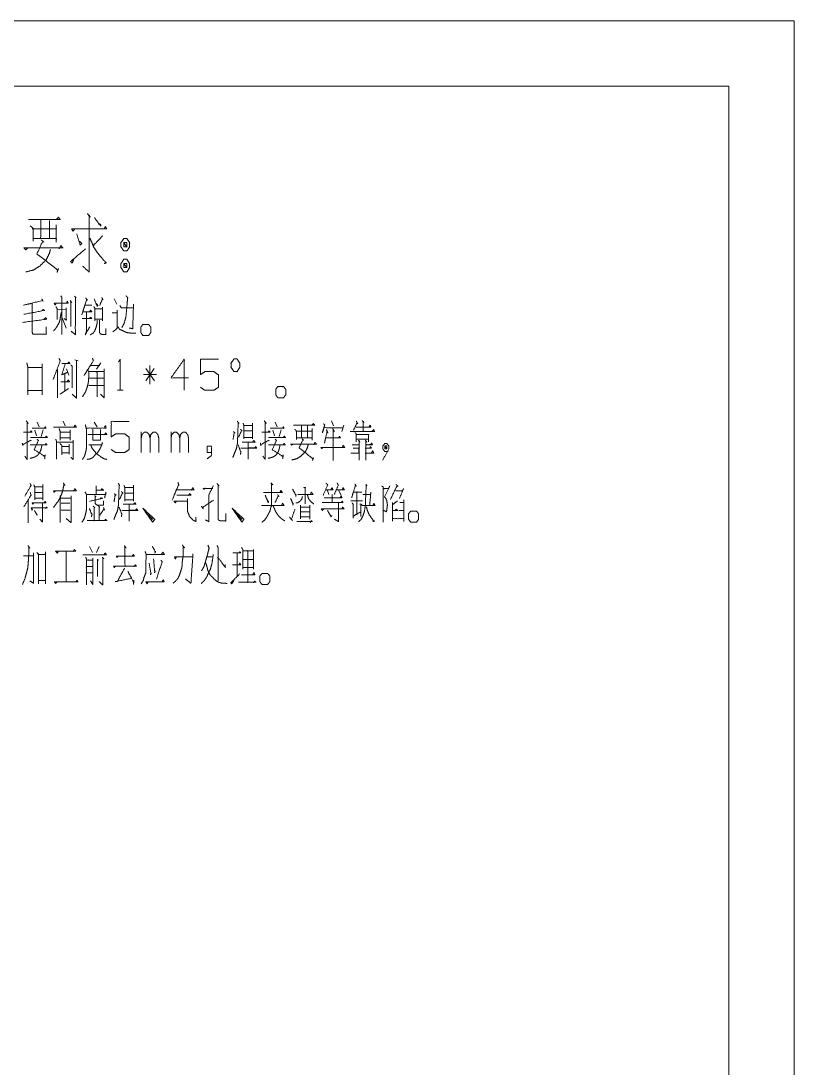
# Model space of a CAD drawing. Header units: millimetres. Extents: x 2210 to 79821, y -19430 to 2344.
# Drawn here: x 10877.9 to 10937.1, y 1709.7 to 1789.8 of the extents above; entities that cross this region are included whole.
import ezdxf

# ---------------------------------------------------------------- set-up
doc = ezdxf.new("R2010")
doc.units = ezdxf.units.MM
doc.layers.add('101', color=7, linetype='Continuous', true_color=0xffffff)

msp = doc.modelspace()

# ---------------------------------------------------------------- linework, layer by layer
at = {"layer": '101', "color": 133, "linetype": 'Continuous', "lineweight": 18}
for p, q in [((10937.074, 1789.822), (10517.074, 1789.822)), ((10937.074, 1492.822), (10937.074, 1789.822)), ((10932.074, 1784.822), (10542.074, 1784.822)), ((10932.074, 1497.822), (10932.074, 1784.822))]:
    msp.add_line(p, q, dxfattribs=at)
at = {"layer": '101', "color": 72, "linetype": 'Continuous', "lineweight": 18}
for p, q in [((10881.689, 1768.426), (10881.831, 1768.276)), ((10881.742, 1768.326), (10881.742, 1766.451)), ((10882.025, 1768.776), (10882.167, 1768.626)), ((10885.058, 1768.551), (10885.27, 1768.151)), ((10880.735, 1767.726), (10881.407, 1767.751)), ((10884.917, 1767.476), (10885.235, 1767.476)), ((10881.088, 1767.101), (10881.407, 1766.326)), ((10882.061, 1763.889), (10882.308, 1763.814)), ((10883.277, 1763.464), (10883.966, 1763.464)), ((10884.054, 1763.664), (10883.718, 1763.189)), ((10887.794, 1762.039), (10887.794, 1763.464)), ((10880.735, 1763.164), (10880.735, 1760.989)), ((10881.301, 1762.789), (10881.301, 1761.514)), ((10881.424, 1763.214), (10881.601, 1762.714)), ((10888.307, 1762.764), (10887.299, 1762.764)), ((10887.476, 1763.239), (10888.148, 1762.289)), ((10888.13, 1763.239), (10887.476, 1762.289)), ((10883.135, 1761.939), (10884.249, 1761.939)), ((10883.171, 1762.489), (10884.266, 1762.489)), ((10880.929, 1761.264), (10881.583, 1761.689)), ((10885.323, 1761.564), (10885.747, 1761.564)), ((10879.165, 1759.126), (10879.325, 1758.776)), ((10881.177, 1759.201), (10881.318, 1758.851)), ((10883.542, 1759.126), (10883.771, 1758.776)), ((10897.377, 1759.126), (10897.536, 1758.776)), ((10901.683, 1759.226), (10901.842, 1758.851)), ((10902.637, 1758.901), (10902.478, 1758.401)), ((10878.989, 1758.501), (10879.13, 1758.076)), ((10879.625, 1758.526), (10879.484, 1758.026)), ((10880.929, 1757.926), (10881.725, 1757.926)), ((10880.982, 1758.351), (10881.689, 1758.351)), ((10881.689, 1758.526), (10881.689, 1757.751)), ((10887.14, 1756.801), (10887.14, 1758.376)), ((10889.417, 1756.801), (10889.417, 1758.376)), ((10897.201, 1758.501), (10897.342, 1758.076)), ((10897.837, 1758.526), (10897.695, 1758.026)), ((10880.682, 1757.601), (10881.919, 1757.601)), ((10881.053, 1757.251), (10881.601, 1757.251)), ((10881.636, 1757.451), (10881.636, 1756.676)), ((10883.117, 1757.376), (10884.125, 1757.376)), ((10881.053, 1756.776), (10881.601, 1756.776)), ((10879.024, 1754.164), (10879.607, 1754.164)), ((10879.607, 1754.364), (10879.607, 1753.164)), ((10901.382, 1753.889), (10901.488, 1753.589)), ((10902.248, 1753.889), (10902.407, 1753.564)), ((10878.494, 1753.164), (10878.494, 1751.414)), ((10879.024, 1753.739), (10879.607, 1753.739)), ((10879.024, 1753.314), (10879.607, 1753.314)), ((10901.753, 1753.589), (10901.753, 1752.964)), ((10879.572, 1752.964), (10879.572, 1751.514)), ((10881, 1752.914), (10881.672, 1752.914)), ((10881.018, 1752.389), (10881.689, 1752.389)), ((10906.872, 1752.364), (10907.208, 1752.364)), ((10879.572, 1751.464), (10879.378, 1751.689)), ((10881.389, 1749.251), (10881.389, 1746.901)), ((10881.389, 1749.226), (10881.389, 1746.901)), ((10883.171, 1749.601), (10883.418, 1749.151)), ((10883.931, 1749.601), (10883.718, 1749.151)), ((10894.465, 1749.101), (10894.465, 1747.276)), ((10892.188, 1748.826), (10892.612, 1748.826)), ((10894.906, 1748.626), (10895.684, 1748.626)), ((10883.259, 1746.976), (10883.436, 1746.701))]:
    msp.add_line(p, q, dxfattribs=at)
for points, knots in [([(10878.52, 1774.626), (10880.933, 1774.626), (10880.8, 1774.814), (10880.641, 1774.626)], [0, 0, 0.835357, 0.914861, 1, 1]), ([(10883.022, 1775.076), (10883.234, 1774.814), (10883.155, 1774.964), (10883.155, 1770.614), (10882.651, 1771.064)], [0, 0, 0.060999, 0.091687, 0.877915, 1, 1]), ([(10883.552, 1774.776), (10884.03, 1774.139), (10884.056, 1774.251), (10883.844, 1774.289)], [0, 0, 0.706427, 0.808946, 1, 1]), ([(10878.653, 1774.139), (10878.865, 1773.951), (10878.865, 1772.976), (10878.865, 1773.164), (10880.641, 1773.164), (10880.641, 1772.901), (10880.641, 1774.214), (10880.641, 1773.914), (10878.785, 1773.914), (10879.448, 1773.914), (10879.448, 1774.589), (10879.448, 1773.164), (10880.111, 1773.164), (10880.111, 1774.551)], [0, 0, 0.024059, 0.106925, 0.122859, 0.273833, 0.296143, 0.407693, 0.43319, 0.590924, 0.647258, 0.704627, 0.82574, 0.882074, 1, 1]), ([(10882.041, 1773.876), (10881.909, 1773.726), (10881.829, 1773.914), (10884.48, 1773.914), (10884.401, 1774.101), (10884.295, 1773.914)], [0, 0, 0.057624, 0.116249, 0.879372, 0.937997, 1, 1]), ([(10879.501, 1773.051), (10879.687, 1772.901), (10879.607, 1772.976), (10879.157, 1772.001), (10880.747, 1770.764), (10880.8, 1770.876), (10880.694, 1770.576)], [0, 0, 0.061499, 0.089677, 0.366511, 0.885932, 0.917989, 1, 1]), ([(10882.2, 1773.539), (10882.465, 1772.676), (10882.598, 1772.789), (10882.412, 1772.976)], [0, 0, 0.673381, 0.803124, 1, 1]), ([(10884.189, 1773.389), (10883.473, 1772.639), (10883.208, 1773.201), (10883.473, 1772.564), (10883.711, 1772.189), (10883.977, 1771.851), (10884.427, 1771.326), (10884.48, 1771.326), (10884.295, 1771.251)], [0, 0, 0.24876, 0.397962, 0.563619, 0.670265, 0.773241, 0.939259, 0.951975, 1, 1]), ([(10886.039, 1773.164), (10885.8, 1773.164), (10885.588, 1772.864), (10885.588, 1772.526), (10885.8, 1772.226), (10886.039, 1772.226), (10886.251, 1772.526), (10886.251, 1772.864), (10886.039, 1773.164)], [0, 0, 0.091014, 0.231141, 0.359873, 0.5, 0.591014, 0.731141, 0.859873, 1, 1]), ([(10878.441, 1772.451), (10878.308, 1772.301), (10878.176, 1772.451), (10881.145, 1772.451), (10880.986, 1772.639), (10880.853, 1772.376)], [0, 0, 0.051198, 0.102403, 0.861891, 0.924784, 1, 1]), ([(10880.191, 1772.339), (10880.111, 1772.039), (10879.872, 1771.551), (10879.369, 1771.064), (10878.892, 1770.764), (10878.308, 1770.614)], [0, 0, 0.114106, 0.313646, 0.571362, 0.778602, 1, 1]), ([(10881.988, 1771.626), (10881.856, 1771.289), (10881.723, 1771.401), (10882.863, 1772.376)], [0, 0, 0.178037, 0.263413, 1, 1]), ([(10885.8, 1772.526), (10886.039, 1772.526), (10885.8, 1772.864), (10885.8, 1772.526)], [0, 0, 0.24116, 0.6589, 1, 1]), ([(10886.039, 1772.526), (10886.039, 1772.864), (10885.8, 1772.864)], [0, 0, 0.585821, 1, 1]), ([(10886.251, 1771.251), (10886.039, 1771.589), (10885.8, 1771.589), (10885.588, 1771.251), (10885.588, 1770.951), (10885.8, 1770.614), (10886.039, 1770.614), (10886.251, 1770.951), (10886.251, 1771.251)], [0, 0, 0.149194, 0.238511, 0.387705, 0.5, 0.649194, 0.738511, 0.887705, 1, 1]), ([(10885.8, 1771.251), (10885.8, 1770.951), (10886.039, 1770.951)], [0, 0, 0.556988, 1, 1]), ([(10886.039, 1771.251), (10885.8, 1771.251), (10886.039, 1770.951), (10886.039, 1771.251)], [0, 0, 0.258816, 0.674596, 1, 1]), ([(10879.537, 1768.551), (10879.625, 1768.376), (10879.572, 1768.426), (10878.14, 1768.076), (10878.794, 1768.226), (10878.794, 1766.026), (10878.83, 1765.876), (10878.918, 1765.851), (10879.872, 1765.851), (10879.872, 1766.426)], [0, 0, 0.030682, 0.042087, 0.272768, 0.377784, 0.72212, 0.746241, 0.760617, 0.910004, 1, 1]), ([(10880.611, 1768.201), (10880.558, 1768.076), (10880.47, 1768.226), (10881.548, 1768.226), (10881.477, 1768.376), (10881.424, 1768.226)], [0, 0, 0.079258, 0.18089, 0.810308, 0.907116, 1, 1]), ([(10880.982, 1768.801), (10881.053, 1768.676), (10881.053, 1765.826)], [0, 0, 0.047975, 1, 1]), ([(10882.096, 1768.676), (10882.096, 1765.826), (10881.778, 1766.076)], [0, 0, 0.875673, 1, 1]), ([(10882.888, 1768.626), (10883.029, 1768.451), (10882.958, 1768.526), (10882.587, 1767.326), (10882.835, 1768.076), (10883.365, 1768.076)], [0, 0, 0.077466, 0.112958, 0.545468, 0.817408, 1, 1]), ([(10883.542, 1768.551), (10883.771, 1767.976), (10883.824, 1768.051), (10883.683, 1768.226)], [0, 0, 0.6615, 0.759629, 1, 1]), ([(10884.125, 1768.651), (10884.213, 1768.501), (10884.178, 1768.576), (10883.966, 1768.051)], [0, 0, 0.211483, 0.312228, 1, 1]), ([(10885.96, 1768.801), (10886.101, 1768.651), (10886.066, 1768.301), (10886.03, 1767.826), (10885.96, 1767.151), (10885.818, 1766.651), (10885.659, 1766.376)], [0, 0, 0.08083, 0.218769, 0.405546, 0.671674, 0.875423, 1, 1]), ([(10878.158, 1767.376), (10879.731, 1767.676), (10879.625, 1767.751), (10879.501, 1767.626)], [0, 0, 0.839676, 0.907798, 1, 1]), ([(10881.018, 1767.501), (10880.947, 1767.126), (10880.912, 1766.901), (10880.841, 1766.701), (10880.664, 1766.401), (10880.576, 1766.276), (10880.434, 1766.101)], [0, 0, 0.246544, 0.393711, 0.530766, 0.755724, 0.854644, 1, 1]), ([(10880.611, 1767.951), (10880.717, 1767.801), (10880.717, 1766.976)], [0, 0, 0.182122, 1, 1]), ([(10881.407, 1767.876), (10881.407, 1766.901), (10881.248, 1767.051)], [0, 0, 0.816823, 1, 1]), ([(10882.711, 1767.576), (10883.347, 1767.576), (10883.259, 1767.701), (10883.188, 1767.576)], [0, 0, 0.681995, 0.846082, 1, 1]), ([(10882.941, 1767.551), (10882.941, 1766.026), (10882.852, 1765.801), (10883.206, 1766.426)], [0, 0, 0.613735, 0.711022, 1, 1]), ([(10883.506, 1767.976), (10883.595, 1767.826), (10883.595, 1766.876), (10883.595, 1767.001), (10884.178, 1767.001), (10884.178, 1766.876), (10884.178, 1767.926), (10884.178, 1767.801), (10883.577, 1767.801)], [0, 0, 0.046637, 0.301105, 0.334587, 0.490815, 0.524296, 0.805551, 0.839033, 1, 1]), ([(10885.306, 1767.701), (10885.306, 1766.451), (10885.288, 1766.301), (10885.147, 1766.176), (10884.952, 1766.026)], [0, 0, 0.681085, 0.763373, 0.866206, 1, 1]), ([(10885.5, 1768.051), (10885.606, 1767.876), (10886.525, 1767.876)], [0, 0, 0.182091, 1, 1]), ([(10886.543, 1768.151), (10886.49, 1766.276), (10886.225, 1766.326)], [0, 0, 0.874254, 1, 1]), ([(10878.052, 1766.751), (10879.89, 1767.001), (10879.819, 1767.126), (10879.713, 1767.001)], [0, 0, 0.857791, 0.924199, 1, 1]), ([(10882.623, 1767.051), (10883.365, 1767.051), (10883.259, 1767.151), (10883.171, 1767.026)], [0, 0, 0.712977, 0.852994, 1, 1]), ([(10883.754, 1766.926), (10883.754, 1766.651), (10883.683, 1766.376), (10883.577, 1766.101), (10883.453, 1765.926), (10883.224, 1765.801)], [0, 0, 0.206832, 0.420397, 0.642073, 0.803268, 1, 1]), ([(10883.948, 1766.926), (10883.948, 1765.976), (10884.019, 1765.876), (10884.16, 1765.826), (10884.425, 1765.826), (10884.425, 1766.301)], [0, 0, 0.484054, 0.546467, 0.622881, 0.757968, 1, 1]), ([(10885.359, 1766.426), (10885.482, 1766.226), (10885.659, 1766.151), (10885.854, 1766.051), (10886.03, 1765.976), (10886.225, 1765.951), (10886.472, 1765.926), (10886.72, 1765.926)], [0, 0, 0.153704, 0.27921, 0.422111, 0.547592, 0.675716, 0.838283, 1, 1]), ([(10887.105, 1765.976), (10887.105, 1766.401), (10887.264, 1766.601), (10887.706, 1766.601), (10887.865, 1766.401), (10887.865, 1765.976), (10887.706, 1765.751), (10887.264, 1765.751), (10887.105, 1765.976)], [0, 0, 0.15201, 0.243408, 0.401443, 0.492842, 0.644852, 0.743408, 0.901443, 1, 1]), ([(10878.388, 1763.664), (10878.458, 1763.339), (10878.458, 1761.214), (10878.458, 1761.539), (10879.554, 1761.539), (10879.554, 1761.214), (10879.554, 1763.564), (10879.554, 1763.314), (10878.476, 1763.314)], [0, 0, 0.042201, 0.311816, 0.353051, 0.492088, 0.533323, 0.831485, 0.863203, 1, 1]), ([(10880.399, 1762.389), (10880.947, 1763.814), (10880.859, 1763.964), (10880.841, 1763.989)], [0, 0, 0.881759, 0.982305, 1, 1]), ([(10881.318, 1763.564), (10881.053, 1762.739), (10881.513, 1762.939)], [0, 0, 0.633567, 1, 1]), ([(10881.071, 1763.614), (10881.672, 1763.614), (10881.601, 1763.739), (10881.513, 1763.614)], [0, 0, 0.669472, 0.829452, 1, 1]), ([(10881.742, 1763.514), (10881.848, 1763.414), (10881.848, 1761.739)], [0, 0, 0.080053, 1, 1]), ([(10882.184, 1763.814), (10882.184, 1760.964), (10881.848, 1761.264)], [0, 0, 0.863548, 1, 1]), ([(10883.418, 1764.014), (10883.471, 1763.814), (10882.764, 1762.689)], [0, 0, 0.134734, 1, 1]), ([(10885.394, 1763.739), (10885.535, 1763.939), (10885.535, 1761.564)], [0, 0, 0.093489, 1, 1]), ([(10890.76, 1762.514), (10889.417, 1762.514), (10890.424, 1763.939), (10890.424, 1761.564)], [0, 0, 0.245869, 0.565293, 1, 1]), ([(10891.675, 1761.789), (10892.011, 1761.564), (10892.701, 1761.564), (10893.036, 1761.789), (10893.036, 1762.739), (10892.701, 1762.989), (10892.011, 1762.989), (10891.675, 1762.764), (10891.675, 1763.939), (10893.036, 1763.939)], [0, 0, 0.062227, 0.168343, 0.23057, 0.376816, 0.441266, 0.547382, 0.609609, 0.790491, 1, 1]), ([(10894.235, 1762.989), (10894.465, 1762.989), (10894.677, 1763.314), (10894.677, 1763.639), (10894.465, 1763.964), (10894.235, 1763.964), (10894.005, 1763.639), (10894.005, 1763.314), (10894.235, 1762.989)], [0, 0, 0.085682, 0.230394, 0.351579, 0.496291, 0.581973, 0.730394, 0.851579, 1, 1]), ([(10882.994, 1763.164), (10883.117, 1762.989), (10883.117, 1762.489), (10883.1, 1762.264), (10883.082, 1762.114), (10883.029, 1761.889), (10882.958, 1761.664), (10882.87, 1761.439), (10882.782, 1761.289), (10882.64, 1761.064)], [0, 0, 0.095694, 0.318943, 0.419713, 0.487155, 0.59037, 0.695673, 0.803601, 0.881341, 1, 1]), ([(10883.135, 1762.989), (10884.302, 1762.989), (10884.302, 1763.189), (10884.302, 1760.989), (10884.019, 1761.264)], [0, 0, 0.294506, 0.344996, 0.900417, 1, 1]), ([(10883.665, 1762.964), (10883.754, 1762.989), (10883.754, 1761.064)], [0, 0, 0.045545, 1, 1]), ([(10880.982, 1762.214), (10881.654, 1762.214), (10881.548, 1762.364), (10881.477, 1762.214)], [0, 0, 0.657711, 0.837607, 1, 1]), ([(10897.427, 1761.214), (10897.427, 1761.639), (10897.586, 1761.839), (10898.028, 1761.839), (10898.187, 1761.639), (10898.187, 1761.214), (10898.028, 1760.989), (10897.586, 1760.989), (10897.427, 1761.214)], [0, 0, 0.15201, 0.243408, 0.401443, 0.492842, 0.644852, 0.743408, 0.901443, 1, 1]), ([(10878.335, 1759.226), (10878.494, 1759.026), (10878.405, 1759.101), (10878.405, 1756.276), (10878.229, 1756.526)], [0, 0, 0.072962, 0.106056, 0.912593, 1, 1]), ([(10878.794, 1758.651), (10879.855, 1758.651), (10879.802, 1758.776), (10879.731, 1758.651)], [0, 0, 0.791471, 0.892813, 1, 1]), ([(10880.434, 1758.751), (10882.167, 1758.751), (10882.078, 1758.901), (10882.008, 1758.751)], [0, 0, 0.835944, 0.91997, 1, 1]), ([(10880.859, 1758.626), (10880.929, 1758.426), (10880.929, 1757.751)], [0, 0, 0.239124, 1, 1]), ([(10882.941, 1758.676), (10882.941, 1757.126), (10882.923, 1757.001), (10882.835, 1756.626), (10882.764, 1756.451), (10882.64, 1756.276)], [0, 0, 0.628911, 0.680133, 0.83646, 0.913039, 1, 1]), ([(10882.852, 1758.926), (10882.923, 1758.676), (10884.443, 1758.676), (10884.408, 1758.876), (10884.337, 1758.751)], [0, 0, 0.122165, 0.836964, 0.932463, 1, 1]), ([(10884.846, 1757.026), (10885.182, 1756.801), (10885.871, 1756.801), (10886.207, 1757.026), (10886.207, 1757.976), (10885.871, 1758.226), (10885.182, 1758.226), (10884.846, 1758.001), (10884.846, 1759.176), (10886.207, 1759.176)], [0, 0, 0.062226, 0.168341, 0.230572, 0.376815, 0.441269, 0.547383, 0.609609, 0.790489, 1, 1]), ([(10894.482, 1759.201), (10894.606, 1759.026), (10894.553, 1759.101), (10894.5, 1757.526), (10894.429, 1757.126), (10894.27, 1756.751), (10894.146, 1756.426)], [0, 0, 0.070416, 0.10059, 0.618408, 0.751879, 0.88573, 1, 1]), ([(10894.924, 1759.051), (10894.977, 1758.901), (10894.977, 1757.851), (10894.977, 1757.951), (10895.649, 1757.951), (10895.649, 1757.851), (10895.649, 1759.051), (10895.649, 1758.876), (10894.995, 1758.876), (10894.995, 1758.451), (10895.631, 1758.451)], [0, 0, 0.030769, 0.233823, 0.253162, 0.383044, 0.402383, 0.634446, 0.668291, 0.79476, 0.876945, 1, 1]), ([(10896.547, 1759.226), (10896.706, 1759.026), (10896.617, 1759.101), (10896.617, 1756.276), (10896.44, 1756.526)], [0, 0, 0.072962, 0.106055, 0.912587, 1, 1]), ([(10897.006, 1758.651), (10898.067, 1758.651), (10898.014, 1758.776), (10897.943, 1758.651)], [0, 0, 0.791462, 0.892814, 1, 1]), ([(10898.788, 1758.901), (10900.396, 1758.901), (10900.308, 1759.026), (10900.202, 1758.901)], [0, 0, 0.835358, 0.914854, 1, 1]), ([(10898.876, 1758.576), (10899.017, 1758.451), (10899.017, 1757.801), (10899.017, 1757.926), (10900.202, 1757.926), (10900.202, 1757.751), (10900.202, 1758.626), (10900.202, 1758.426), (10898.964, 1758.426), (10899.406, 1758.426), (10899.406, 1758.876), (10899.406, 1757.926), (10899.848, 1757.926), (10899.848, 1758.851)], [0, 0, 0.024059, 0.106927, 0.122862, 0.273834, 0.296144, 0.407697, 0.433195, 0.590924, 0.647255, 0.704624, 0.825737, 0.882073, 1, 1]), ([(10901.082, 1759.001), (10901.17, 1758.901), (10900.993, 1758.301), (10901.135, 1758.701), (10902.549, 1758.701)], [0, 0, 0.051388, 0.292222, 0.455571, 1, 1]), ([(10901.789, 1758.626), (10901.913, 1758.401), (10901.824, 1758.501), (10901.824, 1756.201)], [0, 0, 0.095447, 0.145058, 1, 1]), ([(10903.588, 1759.201), (10903.694, 1759.001), (10903.659, 1759.101), (10903.376, 1758.501)], [0, 0, 0.227337, 0.333842, 1, 1]), ([(10903.57, 1758.751), (10904.702, 1758.751), (10904.649, 1758.901), (10904.578, 1758.776)], [0, 0, 0.788895, 0.899855, 1, 1]), ([(10904.03, 1759.251), (10904.171, 1759.101), (10904.101, 1759.201), (10904.101, 1758.451)], [0, 0, 0.191137, 0.304678, 1, 1]), ([(10878.14, 1758.351), (10878.794, 1758.351), (10878.706, 1758.451), (10878.635, 1758.351)], [0, 0, 0.718726, 0.865406, 1, 1]), ([(10878.671, 1757.951), (10879.961, 1757.951), (10879.872, 1758.051), (10879.784, 1757.951)], [0, 0, 0.828585, 0.914293, 1, 1]), ([(10879.165, 1757.826), (10879.272, 1757.726), (10878.953, 1757.026), (10879.749, 1756.501), (10879.784, 1756.626), (10879.749, 1756.326)], [0, 0, 0.063383, 0.397743, 0.812159, 0.868645, 1, 1]), ([(10880.594, 1757.826), (10880.647, 1757.676), (10880.647, 1756.301)], [0, 0, 0.103713, 1, 1]), ([(10883.047, 1758.176), (10884.514, 1758.176), (10884.425, 1758.301), (10884.337, 1758.176)], [0, 0, 0.827332, 0.913666, 1, 1]), ([(10883.436, 1758.576), (10883.436, 1757.751), (10884.019, 1757.751), (10884.019, 1758.551)], [0, 0, 0.373592, 0.637724, 1, 1]), ([(10887.14, 1757.901), (10887.193, 1758.176), (10887.37, 1758.351), (10887.564, 1758.351), (10887.741, 1758.176), (10887.812, 1757.901), (10887.812, 1756.801)], [0, 0, 0.118881, 0.224452, 0.306981, 0.412552, 0.533082, 1, 1]), ([(10887.812, 1757.901), (10887.865, 1758.176), (10888.042, 1758.351), (10888.254, 1758.351), (10888.413, 1758.176), (10888.483, 1757.901), (10888.483, 1756.801)], [0, 0, 0.118603, 0.223944, 0.313758, 0.413912, 0.534159, 1, 1]), ([(10889.417, 1757.901), (10889.47, 1758.176), (10889.646, 1758.351), (10889.841, 1758.351), (10890.018, 1758.176), (10890.088, 1757.901), (10890.088, 1756.801)], [0, 0, 0.118877, 0.224461, 0.306989, 0.41256, 0.533084, 1, 1]), ([(10890.088, 1757.901), (10890.141, 1758.176), (10890.318, 1758.351), (10890.53, 1758.351), (10890.689, 1758.176), (10890.76, 1757.901), (10890.76, 1756.801)], [0, 0, 0.118606, 0.223933, 0.313763, 0.413917, 0.534162, 1, 1]), ([(10894.182, 1758.401), (10894.323, 1758.301), (10894.252, 1758.351), (10894.164, 1757.801)], [0, 0, 0.212047, 0.31805, 1, 1]), ([(10894.73, 1758.576), (10894.853, 1758.451), (10894.818, 1758.501), (10894.588, 1757.976)], [0, 0, 0.217081, 0.292659, 1, 1]), ([(10896.352, 1758.351), (10897.006, 1758.351), (10896.918, 1758.451), (10896.847, 1758.351)], [0, 0, 0.718726, 0.865406, 1, 1]), ([(10896.882, 1757.951), (10898.173, 1757.951), (10898.084, 1758.051), (10897.996, 1757.951)], [0, 0, 0.828595, 0.914289, 1, 1]), ([(10897.377, 1757.826), (10897.483, 1757.726), (10897.165, 1757.026), (10897.961, 1756.501), (10897.996, 1756.626), (10897.961, 1756.326)], [0, 0, 0.063383, 0.397743, 0.812159, 0.868645, 1, 1]), ([(10899.442, 1757.851), (10899.565, 1757.751), (10899.512, 1757.801), (10899.212, 1757.151), (10900.272, 1756.326), (10900.308, 1756.401), (10900.237, 1756.201)], [0, 0, 0.061503, 0.089683, 0.366514, 0.885937, 0.917987, 1, 1]), ([(10901.312, 1758.551), (10901.418, 1758.276), (10901.347, 1758.401), (10901.153, 1757.526), (10901.241, 1757.926), (10902.372, 1757.926), (10902.301, 1758.051), (10902.248, 1757.926)], [0, 0, 0.093424, 0.138946, 0.423049, 0.552889, 0.911436, 0.956957, 1, 1]), ([(10903.129, 1758.401), (10904.984, 1758.401), (10904.914, 1758.551), (10904.79, 1758.426)], [0, 0, 0.844506, 0.919974, 1, 1]), ([(10903.5, 1758.326), (10903.588, 1758.226), (10903.588, 1757.626), (10903.588, 1757.826), (10904.525, 1757.826), (10904.525, 1757.626), (10904.525, 1758.176), (10903.57, 1758.176)], [0, 0, 0.037336, 0.20518, 0.26113, 0.523187, 0.579137, 0.732994, 1, 1]), ([(10878.034, 1757.526), (10878.087, 1757.326), (10878.07, 1757.401), (10878.724, 1757.751)], [0, 0, 0.201712, 0.276826, 1, 1]), ([(10879.537, 1757.351), (10879.501, 1757.151), (10879.448, 1756.976), (10879.378, 1756.801), (10879.201, 1756.576), (10878.989, 1756.451), (10878.83, 1756.401), (10878.635, 1756.351)], [0, 0, 0.137745, 0.261757, 0.389756, 0.583809, 0.750761, 0.863851, 1, 1]), ([(10878.653, 1757.376), (10879.943, 1757.376), (10879.855, 1757.501), (10879.802, 1757.401)], [0, 0, 0.828925, 0.927287, 1, 1]), ([(10880.912, 1757.501), (10881.053, 1757.351), (10881.053, 1756.626)], [0, 0, 0.221381, 1, 1]), ([(10881.919, 1757.751), (10881.919, 1756.276), (10881.76, 1756.426)], [0, 0, 0.870921, 1, 1]), ([(10884.178, 1757.576), (10884.09, 1757.326), (10884.019, 1757.151), (10883.913, 1756.976), (10883.789, 1756.776), (10883.63, 1756.651), (10883.471, 1756.451), (10883.33, 1756.351), (10883.171, 1756.301), (10882.994, 1756.276)], [0, 0, 0.141785, 0.242723, 0.352155, 0.477902, 0.586096, 0.722748, 0.815357, 0.904529, 1, 1]), ([(10883.294, 1757.326), (10883.365, 1757.151), (10883.718, 1756.701), (10883.948, 1756.551), (10884.107, 1756.426), (10884.284, 1756.326), (10884.496, 1756.276)], [0, 0, 0.113807, 0.458789, 0.624216, 0.746195, 0.868635, 1, 1]), ([(10892.524, 1756.801), (10892.188, 1756.801), (10892.188, 1757.276), (10892.524, 1757.276), (10892.524, 1756.576), (10892.188, 1756.326)], [0, 0, 0.148254, 0.357933, 0.506187, 0.815185, 1, 1]), ([(10894.553, 1757.376), (10894.765, 1756.801), (10894.765, 1756.901), (10894.73, 1756.651)], [0, 0, 0.63485, 0.738443, 1, 1]), ([(10894.765, 1757.126), (10895.985, 1757.126), (10895.896, 1757.251), (10895.808, 1757.151), (10895.313, 1757.151), (10895.313, 1757.626), (10895.313, 1756.301)], [0, 0, 0.320853, 0.361123, 0.396236, 0.526437, 0.651407, 1, 1]), ([(10894.853, 1757.601), (10895.843, 1757.601), (10895.755, 1757.726), (10895.666, 1757.626)], [0, 0, 0.775505, 0.89545, 1, 1]), ([(10896.246, 1757.526), (10896.299, 1757.326), (10896.281, 1757.401), (10896.935, 1757.751)], [0, 0, 0.201721, 0.276834, 1, 1]), ([(10897.748, 1757.351), (10897.713, 1757.151), (10897.66, 1756.976), (10897.589, 1756.801), (10897.413, 1756.576), (10897.201, 1756.451), (10897.041, 1756.401), (10896.847, 1756.351)], [0, 0, 0.137746, 0.261751, 0.389751, 0.583806, 0.750759, 0.86385, 1, 1]), ([(10896.865, 1757.376), (10898.155, 1757.376), (10898.067, 1757.501), (10898.014, 1757.401)], [0, 0, 0.828919, 0.927278, 1, 1]), ([(10898.735, 1757.451), (10898.646, 1757.351), (10898.558, 1757.451), (10900.538, 1757.451), (10900.431, 1757.576), (10900.343, 1757.401)], [0, 0, 0.051205, 0.102409, 0.861895, 0.924791, 1, 1]), ([(10899.901, 1757.376), (10899.848, 1757.176), (10899.689, 1756.851), (10899.353, 1756.526), (10899.035, 1756.326), (10898.646, 1756.226)], [0, 0, 0.114092, 0.313637, 0.571368, 0.778584, 1, 1]), ([(10901.011, 1757.176), (10900.958, 1757.101), (10900.887, 1757.176), (10902.708, 1757.176), (10902.584, 1757.351), (10902.514, 1757.176)], [0, 0, 0.03797, 0.080595, 0.833345, 0.921962, 1, 1]), ([(10903.27, 1757.401), (10903.836, 1757.401), (10903.783, 1757.401), (10903.818, 1757.401), (10903.818, 1757.126), (10903.358, 1757.126), (10903.783, 1757.126), (10903.783, 1756.751), (10903.182, 1756.751)], [0, 0, 0.202829, 0.221848, 0.234523, 0.333136, 0.497925, 0.650039, 0.784511, 1, 1]), ([(10903.747, 1757.751), (10903.853, 1757.601), (10903.818, 1757.676), (10903.818, 1756.226)], [0, 0, 0.107006, 0.155302, 1, 1]), ([(10904.277, 1757.751), (10904.401, 1757.601), (10904.313, 1757.676), (10904.313, 1756.226), (10904.313, 1757.401), (10904.825, 1757.401), (10904.755, 1757.526), (10904.666, 1757.401)], [0, 0, 0.051924, 0.082879, 0.4701, 0.783883, 0.920769, 0.959118, 1, 1]), ([(10904.277, 1757.126), (10904.755, 1757.126), (10904.666, 1757.251), (10904.649, 1757.126)], [0, 0, 0.630796, 0.833141, 1, 1]), ([(10905.918, 1756.876), (10905.776, 1756.876), (10905.617, 1757.076), (10905.617, 1757.301), (10905.776, 1757.501), (10905.918, 1757.501), (10906.077, 1757.301), (10906.077, 1757.076), (10905.617, 1756.226)], [0, 0, 0.057341, 0.16098, 0.252232, 0.355877, 0.413219, 0.516864, 0.608116, 1, 1]), ([(10905.776, 1757.076), (10905.918, 1757.076), (10905.776, 1757.301), (10905.776, 1757.076)], [0, 0, 0.223671, 0.644056, 1, 1]), ([(10905.918, 1757.076), (10905.918, 1757.301), (10905.776, 1757.301)], [0, 0, 0.614104, 1, 1]), ([(10904.277, 1756.751), (10904.931, 1756.751), (10904.843, 1756.926), (10904.755, 1756.776)], [0, 0, 0.638587, 0.830025, 1, 1]), ([(10878.635, 1754.439), (10878.706, 1754.289), (10878.229, 1753.464)], [0, 0, 0.148193, 1, 1]), ([(10878.918, 1754.339), (10878.989, 1754.164), (10878.989, 1753.189)], [0, 0, 0.162183, 1, 1]), ([(10880.576, 1753.864), (10880.47, 1753.739), (10880.434, 1753.864), (10882.184, 1753.864), (10882.061, 1754.039), (10881.972, 1753.889)], [0, 0, 0.067397, 0.120806, 0.840289, 0.928411, 1, 1]), ([(10881.177, 1754.464), (10881.301, 1754.289), (10881.23, 1754.364), (10881.106, 1753.789), (10880.929, 1753.339), (10880.77, 1753.064), (10880.417, 1752.589)], [0, 0, 0.093231, 0.138076, 0.393923, 0.604236, 0.742437, 1, 1]), ([(10883.683, 1754.239), (10883.683, 1753.589), (10883.683, 1753.914), (10884.266, 1753.914), (10884.125, 1754.039), (10884.054, 1753.939)], [0, 0, 0.347694, 0.521542, 0.833545, 0.934491, 1, 1]), ([(10885.376, 1754.439), (10885.5, 1754.264), (10885.447, 1754.339), (10885.394, 1752.764), (10885.323, 1752.364), (10885.164, 1751.989), (10885.04, 1751.664)], [0, 0, 0.070423, 0.100605, 0.618414, 0.751883, 0.885732, 1, 1]), ([(10885.624, 1753.814), (10885.747, 1753.689), (10885.712, 1753.739), (10885.482, 1753.214)], [0, 0, 0.217053, 0.292634, 1, 1]), ([(10885.818, 1754.289), (10885.871, 1754.139), (10885.871, 1753.089), (10885.871, 1753.189), (10886.543, 1753.189), (10886.543, 1753.089), (10886.543, 1754.289), (10886.543, 1754.114), (10885.889, 1754.114), (10885.889, 1753.689), (10886.525, 1753.689)], [0, 0, 0.030766, 0.233821, 0.25316, 0.38305, 0.40239, 0.634453, 0.668298, 0.794767, 0.876953, 1, 1]), ([(10889.947, 1754.514), (10890.018, 1754.264), (10890, 1754.339), (10889.505, 1753.164), (10889.823, 1753.939), (10891.184, 1753.939), (10891.078, 1754.114), (10890.99, 1753.914)], [0, 0, 0.061365, 0.079562, 0.380701, 0.578574, 0.900027, 0.948361, 1, 1]), ([(10891.994, 1754.089), (10891.958, 1753.989), (10891.87, 1754.039), (10892.612, 1754.039)], [0, 0, 0.111661, 0.218529, 1, 1]), ([(10892.648, 1754.264), (10892.312, 1753.564), (10892.312, 1751.514), (10892.064, 1751.639)], [0, 0, 0.250154, 0.910682, 1, 1]), ([(10892.93, 1754.439), (10893.107, 1754.239), (10893.019, 1754.289), (10893.019, 1751.764), (10893.036, 1751.639), (10893.196, 1751.564), (10893.602, 1751.564), (10893.602, 1752.139)], [0, 0, 0.063894, 0.088197, 0.692691, 0.722912, 0.765016, 0.862345, 1, 1]), ([(10897.041, 1754.489), (10897.201, 1754.339), (10897.112, 1754.364), (10897.112, 1752.739), (10897.041, 1752.589), (10897.006, 1752.364), (10896.865, 1752.089), (10896.706, 1751.814), (10896.582, 1751.639), (10896.37, 1751.464)], [0, 0, 0.063463, 0.090125, 0.561778, 0.60991, 0.676017, 0.765772, 0.857978, 0.920185, 1, 1]), ([(10896.494, 1753.739), (10897.925, 1753.739), (10897.819, 1753.914), (10897.748, 1753.739)], [0, 0, 0.784461, 0.896577, 1, 1]), ([(10898.717, 1753.989), (10898.964, 1753.539), (10898.982, 1753.589), (10898.964, 1753.439)], [0, 0, 0.715633, 0.789525, 1, 1]), ([(10899.565, 1754.139), (10899.707, 1754.089), (10899.689, 1754.114), (10899.689, 1752.864), (10899.689, 1753.589), (10899.106, 1753.589), (10900.272, 1753.589), (10900.149, 1753.764), (10900.096, 1753.664)], [0, 0, 0.035429, 0.042657, 0.337959, 0.509236, 0.647032, 0.922625, 0.973257, 1, 1]), ([(10901.259, 1754.464), (10901.4, 1754.339), (10901.046, 1753.514)], [0, 0, 0.173743, 1, 1]), ([(10901.259, 1753.939), (10901.806, 1753.939), (10901.736, 1754.114), (10901.63, 1753.939)], [0, 0, 0.582093, 0.78261, 1, 1]), ([(10902.125, 1754.489), (10902.213, 1754.289), (10901.895, 1753.589)], [0, 0, 0.221401, 1, 1]), ([(10902.054, 1753.939), (10902.673, 1753.939), (10902.584, 1754.114), (10902.496, 1753.914)], [0, 0, 0.598685, 0.788416, 1, 1]), ([(10903.482, 1754.389), (10903.588, 1754.214), (10903.517, 1754.264), (10903.235, 1753.339), (10903.358, 1753.764), (10904.012, 1753.764), (10903.623, 1753.764), (10903.623, 1752.114), (10903.623, 1753.114), (10903.164, 1753.114), (10904.065, 1753.114)], [0, 0, 0.030292, 0.043111, 0.186304, 0.251832, 0.348647, 0.406214, 0.650479, 0.798517, 0.866549, 1, 1]), ([(10904.313, 1754.364), (10904.419, 1754.264), (10904.348, 1754.289), (10904.277, 1752.739), (10904.207, 1752.289), (10904.083, 1751.914), (10903.942, 1751.664), (10903.765, 1751.514)], [0, 0, 0.046393, 0.07026, 0.564119, 0.709104, 0.834793, 0.926212, 1, 1]), ([(10905.529, 1754.239), (10905.652, 1754.164), (10905.652, 1751.464), (10905.652, 1754.039), (10906.059, 1754.039), (10906.147, 1754.239), (10905.758, 1753.414), (10905.9, 1753.189), (10905.971, 1752.814), (10905.9, 1752.264), (10905.635, 1752.389)], [0, 0, 0.01712, 0.336573, 0.641237, 0.689334, 0.715206, 0.823117, 0.85456, 0.899711, 0.96532, 1, 1]), ([(10906.607, 1754.364), (10906.784, 1754.214), (10906.713, 1754.264), (10906.2, 1753.214)], [0, 0, 0.155925, 0.214183, 1, 1]), ([(10906.607, 1753.864), (10907.119, 1753.864), (10907.208, 1754.039), (10906.89, 1753.289)], [0, 0, 0.336493, 0.465193, 1, 1]), ([(10878.653, 1753.739), (10878.706, 1753.539), (10878.158, 1752.639)], [0, 0, 0.164139, 1, 1]), ([(10878.9, 1752.939), (10878.865, 1752.839), (10878.794, 1752.939), (10879.855, 1752.939), (10879.784, 1753.064), (10879.713, 1752.964)], [0, 0, 0.068195, 0.146938, 0.82889, 0.921246, 1, 1]), ([(10880.947, 1751.439), (10880.947, 1753.464), (10880.947, 1753.314), (10881.778, 1753.314), (10881.778, 1753.464), (10881.778, 1751.539), (10881.76, 1751.439), (10881.407, 1751.739)], [0, 0, 0.358667, 0.385235, 0.532369, 0.558938, 0.899892, 0.917878, 1, 1]), ([(10882.835, 1753.789), (10882.958, 1753.589), (10882.941, 1752.389), (10882.852, 1751.989), (10882.782, 1751.764), (10882.605, 1751.464)], [0, 0, 0.096824, 0.590908, 0.759555, 0.856649, 1, 1]), ([(10882.958, 1753.589), (10884.425, 1753.589), (10884.443, 1753.764), (10884.337, 1753.339)], [0, 0, 0.704983, 0.789506, 1, 1]), ([(10883.171, 1753.064), (10884.16, 1753.289), (10884.037, 1753.339), (10884.001, 1753.264)], [0, 0, 0.824285, 0.93266, 1, 1]), ([(10883.577, 1753.514), (10883.665, 1753.414), (10883.612, 1753.439), (10883.612, 1752.964), (10883.63, 1752.864), (10883.789, 1752.764), (10884.249, 1752.764), (10884.249, 1753.114)], [0, 0, 0.075571, 0.108771, 0.37772, 0.435224, 0.541619, 0.801826, 1, 1]), ([(10885.076, 1753.639), (10885.217, 1753.539), (10885.147, 1753.589), (10885.058, 1753.039)], [0, 0, 0.212014, 0.318021, 1, 1]), ([(10889.823, 1753.089), (10889.752, 1752.939), (10889.629, 1753.089), (10890.672, 1753.089), (10890.672, 1753.289), (10890.672, 1752.614), (10890.689, 1752.264), (10890.831, 1751.914), (10891.078, 1751.639), (10891.326, 1751.514), (10891.326, 1751.864)], [0, 0, 0.041424, 0.089998, 0.350496, 0.400458, 0.569077, 0.656617, 0.750909, 0.843317, 0.912572, 1, 1]), ([(10889.859, 1753.539), (10890.954, 1753.539), (10890.848, 1753.664), (10890.76, 1753.514)], [0, 0, 0.764268, 0.878602, 1, 1]), ([(10891.746, 1752.689), (10891.888, 1752.489), (10891.817, 1752.589), (10892.683, 1753.164)], [0, 0, 0.174085, 0.261127, 1, 1]), ([(10896.617, 1753.539), (10896.847, 1752.964), (10896.865, 1753.039), (10896.759, 1753.214)], [0, 0, 0.687344, 0.772865, 1, 1]), ([(10897.572, 1753.564), (10897.678, 1753.439), (10897.607, 1753.464), (10897.377, 1752.964)], [0, 0, 0.207721, 0.30274, 1, 1]), ([(10898.558, 1753.289), (10898.77, 1752.839), (10898.77, 1752.914), (10898.735, 1752.764)], [0, 0, 0.684684, 0.787895, 1, 1]), ([(10899.477, 1753.439), (10899.406, 1753.214), (10899.265, 1753.064), (10899.123, 1752.964), (10898.964, 1752.939)], [0, 0, 0.303855, 0.569416, 0.792579, 1, 1]), ([(10899.848, 1753.589), (10899.884, 1753.414), (10899.972, 1753.214), (10900.113, 1753.039), (10900.343, 1752.864)], [0, 0, 0.195971, 0.43598, 0.682961, 1, 1]), ([(10900.976, 1752.964), (10902.584, 1752.964), (10902.514, 1753.089), (10902.425, 1752.964)], [0, 0, 0.844266, 0.919643, 1, 1]), ([(10901.135, 1753.339), (10902.478, 1753.339), (10902.425, 1753.514), (10902.372, 1753.339)], [0, 0, 0.786012, 0.89301, 1, 1]), ([(10904.083, 1753.589), (10904.684, 1753.589), (10904.702, 1753.764), (10904.613, 1752.764)], [0, 0, 0.337467, 0.436241, 1, 1]), ([(10906.731, 1753.089), (10906.359, 1752.814), (10906.359, 1752.964), (10906.359, 1751.539), (10906.359, 1751.739), (10907.226, 1751.739), (10907.226, 1751.514), (10907.226, 1753.164), (10907.226, 1752.964), (10906.925, 1752.964)], [0, 0, 0.084319, 0.1117, 0.371811, 0.408319, 0.566403, 0.607473, 0.90865, 0.945155, 1, 1]), ([(10878.83, 1752.489), (10878.777, 1752.389), (10878.724, 1752.564), (10879.961, 1752.564), (10879.89, 1752.639), (10879.819, 1752.514)], [0, 0, 0.063595, 0.166328, 0.861411, 0.919326, 1, 1]), ([(10878.971, 1752.364), (10879.165, 1752.014), (10879.201, 1752.039)], [0, 0, 0.902428, 1, 1]), ([(10883.471, 1752.689), (10883.595, 1752.564), (10883.542, 1752.614), (10883.542, 1751.589), (10883.011, 1751.589), (10884.514, 1751.589), (10884.408, 1751.689), (10884.302, 1751.589)], [0, 0, 0.048884, 0.06914, 0.354025, 0.501399, 0.918968, 0.95948, 1, 1]), ([(10883.171, 1752.514), (10883.365, 1752.039), (10883.383, 1752.114), (10883.33, 1751.889)], [0, 0, 0.624784, 0.718592, 1, 1]), ([(10883.842, 1752.739), (10883.966, 1752.614), (10883.913, 1752.639), (10883.913, 1751.564)], [0, 0, 0.134319, 0.1791, 1, 1]), ([(10884.249, 1752.589), (10884.337, 1752.389), (10884.284, 1752.464), (10883.966, 1752.014)], [0, 0, 0.25377, 0.36037, 1, 1]), ([(10885.447, 1752.614), (10885.659, 1752.039), (10885.659, 1752.139), (10885.624, 1751.889)], [0, 0, 0.634855, 0.738446, 1, 1]), ([(10885.659, 1752.364), (10886.879, 1752.364), (10886.79, 1752.489), (10886.702, 1752.389), (10886.207, 1752.389), (10886.207, 1752.864), (10886.207, 1751.539)], [0, 0, 0.320853, 0.361129, 0.396235, 0.526437, 0.651406, 1, 1]), ([(10885.747, 1752.839), (10886.737, 1752.839), (10886.649, 1752.964), (10886.56, 1752.864)], [0, 0, 0.775495, 0.895434, 1, 1]), ([(10887.405, 1752.314), (10888.006, 1751.689), (10887.865, 1751.689), (10887.264, 1752.539), (10888.006, 1751.464), (10888.165, 1751.689), (10887.264, 1752.539)], [0, 0, 0.178028, 0.207066, 0.420802, 0.689039, 0.745613, 1, 1]), ([(10894.235, 1752.314), (10894.836, 1751.689), (10894.694, 1751.689), (10894.093, 1752.539), (10894.836, 1751.464), (10894.995, 1751.689), (10894.093, 1752.539)], [0, 0, 0.178024, 0.207055, 0.420793, 0.68903, 0.745609, 1, 1]), ([(10896.334, 1752.739), (10898.067, 1752.739), (10897.961, 1752.914), (10897.855, 1752.739)], [0, 0, 0.808892, 0.904446, 1, 1]), ([(10897.236, 1752.689), (10897.324, 1752.514), (10897.413, 1752.289), (10897.572, 1752.039), (10897.713, 1751.864), (10897.925, 1751.689), (10898.12, 1751.564)], [0, 0, 0.133792, 0.298777, 0.501022, 0.654568, 0.842248, 1, 1]), ([(10898.487, 1751.864), (10898.699, 1751.589), (10898.629, 1751.689), (10898.894, 1752.464)], [0, 0, 0.269451, 0.364473, 1, 1]), ([(10899.318, 1752.764), (10899.318, 1751.739), (10899.318, 1751.889), (10900.025, 1751.889), (10900.025, 1751.689), (10900.025, 1752.764), (10900.025, 1752.614), (10899.318, 1752.614), (10899.318, 1752.264), (10899.972, 1752.264)], [0, 0, 0.204264, 0.234154, 0.375051, 0.414905, 0.629134, 0.659028, 0.799925, 0.869673, 1, 1]), ([(10901.082, 1752.464), (10900.993, 1752.364), (10900.923, 1752.489), (10902.655, 1752.489), (10902.549, 1752.614), (10902.478, 1752.464)], [0, 0, 0.057051, 0.118455, 0.859027, 0.929108, 1, 1]), ([(10901.382, 1752.364), (10901.665, 1751.889), (10901.718, 1751.989)], [0, 0, 0.830032, 1, 1]), ([(10902.231, 1752.914), (10902.231, 1751.514), (10901.93, 1751.689)], [0, 0, 0.801046, 1, 1]), ([(10903.27, 1752.939), (10903.376, 1752.814), (10903.341, 1752.864), (10903.341, 1751.789), (10903.341, 1751.914), (10903.924, 1752.264), (10903.924, 1751.914), (10903.924, 1752.764), (10904.012, 1752.814), (10903.871, 1752.864)], [0, 0, 0.046084, 0.0633, 0.365529, 0.400671, 0.591915, 0.690314, 0.929287, 0.957837, 1, 1]), ([(10904.012, 1752.739), (10905.02, 1752.739), (10904.931, 1752.914), (10904.861, 1752.739)], [0, 0, 0.723626, 0.86444, 1, 1]), ([(10904.366, 1752.639), (10904.436, 1752.364), (10904.578, 1752.039), (10904.931, 1751.539), (10904.984, 1751.564), (10904.843, 1751.514)], [0, 0, 0.194566, 0.437429, 0.857027, 0.897211, 1, 1]), ([(10906.395, 1752.364), (10906.784, 1752.364), (10906.625, 1752.464), (10906.554, 1752.339)], [0, 0, 0.539807, 0.800653, 1, 1]), ([(10907.593, 1751.689), (10907.593, 1752.114), (10907.752, 1752.314), (10908.194, 1752.314), (10908.353, 1752.114), (10908.353, 1751.689), (10908.194, 1751.464), (10907.752, 1751.464), (10907.593, 1751.689)], [0, 0, 0.152005, 0.243401, 0.401446, 0.492842, 0.644847, 0.743401, 0.901446, 1, 1]), ([(10899.035, 1751.514), (10900.237, 1751.514), (10900.149, 1751.589), (10900.06, 1751.439)], [0, 0, 0.805617, 0.883294, 1, 1]), ([(10878.476, 1749.676), (10878.618, 1749.476), (10878.547, 1749.576), (10878.529, 1748.901), (10878.494, 1748.401), (10878.458, 1747.976), (10878.37, 1747.626), (10878.246, 1747.176), (10878.052, 1746.701)], [0, 0, 0.073972, 0.110959, 0.314876, 0.466251, 0.595039, 0.704061, 0.845003, 1, 1]), ([(10878.14, 1748.901), (10878.9, 1748.901), (10878.9, 1749.101), (10878.9, 1746.801), (10878.618, 1746.976)], [0, 0, 0.211553, 0.267226, 0.907436, 1, 1]), ([(10879.148, 1749.151), (10879.272, 1749.026), (10879.272, 1746.751), (10879.272, 1747.001), (10879.802, 1747.001), (10879.802, 1746.776), (10879.802, 1749.176), (10879.802, 1749.001), (10879.236, 1749.001)], [0, 0, 0.026657, 0.371524, 0.40942, 0.489806, 0.523913, 0.887729, 0.914256, 1, 1]), ([(10880.806, 1749.251), (10880.717, 1749.101), (10880.594, 1749.251), (10882.131, 1749.251), (10882.025, 1749.376), (10881.937, 1749.226)], [0, 0, 0.07757, 0.164213, 0.849385, 0.922421, 1, 1]), ([(10882.676, 1748.976), (10884.461, 1748.976), (10884.408, 1749.126), (10884.284, 1749.001)], [0, 0, 0.842011, 0.917042, 1, 1]), ([(10885.854, 1749.676), (10885.977, 1749.501), (10885.889, 1749.576), (10885.889, 1748.101), (10885.023, 1748.101), (10886.773, 1748.101), (10886.684, 1748.201), (10886.578, 1748.076)], [0, 0, 0.045421, 0.069987, 0.382581, 0.566132, 0.936976, 0.965262, 1, 1]), ([(10885.376, 1748.876), (10885.288, 1748.776), (10885.235, 1748.876), (10886.614, 1748.876), (10886.525, 1749.001), (10886.454, 1748.876)], [0, 0, 0.069442, 0.128329, 0.845633, 0.925285, 1, 1]), ([(10887.441, 1749.226), (10887.511, 1749.001), (10887.476, 1747.576), (10887.352, 1747.251), (10887.299, 1747.026), (10887.14, 1746.751)], [0, 0, 0.092203, 0.649471, 0.785422, 0.875796, 1, 1]), ([(10887.511, 1749.001), (10888.908, 1749.001), (10888.802, 1749.176), (10888.66, 1749.001)], [0, 0, 0.764726, 0.876788, 1, 1]), ([(10887.989, 1749.626), (10888.236, 1749.176), (10888.236, 1749.251), (10888.183, 1749.101)], [0, 0, 0.686868, 0.787197, 1, 1]), ([(10890.283, 1749.726), (10890.46, 1749.501), (10890.353, 1749.601), (10890.336, 1748.826), (10890.283, 1748.501), (10890.265, 1748.226), (10890.247, 1748.001), (10890.159, 1747.726), (10890.053, 1747.401), (10889.929, 1747.151), (10889.77, 1746.976), (10889.576, 1746.801)], [0, 0, 0.083049, 0.125363, 0.350359, 0.445937, 0.525918, 0.591424, 0.675262, 0.774486, 0.855445, 0.924086, 1, 1]), ([(10891.096, 1749.051), (10890.937, 1746.801), (10890.513, 1747.126)], [0, 0, 0.808466, 1, 1]), ([(10892.648, 1749.001), (10892.542, 1748.276), (10892.471, 1748.051), (10892.435, 1747.876), (10892.329, 1747.701), (10892.241, 1747.501), (10892.188, 1747.351), (10892.064, 1747.151), (10891.958, 1747.001), (10891.728, 1746.776)], [0, 0, 0.296652, 0.392137, 0.464418, 0.547261, 0.635793, 0.700203, 0.795414, 0.869798, 1, 1]), ([(10892.241, 1749.701), (10892.329, 1749.476), (10892.241, 1749.151), (10892.206, 1748.976), (10892.135, 1748.751), (10892.064, 1748.501), (10891.994, 1748.276), (10891.941, 1748.076), (10891.852, 1747.926), (10891.746, 1747.751)], [0, 0, 0.116544, 0.278923, 0.364995, 0.478698, 0.603957, 0.717666, 0.817411, 0.901351, 1, 1]), ([(10892.948, 1749.676), (10893.019, 1749.501), (10893.019, 1746.976)], [0, 0, 0.069549, 1, 1]), ([(10894.146, 1749.126), (10894.747, 1749.126), (10894.677, 1749.226), (10894.641, 1749.101)], [0, 0, 0.704243, 0.847783, 1, 1]), ([(10894.818, 1749.526), (10894.906, 1749.376), (10894.906, 1747.876), (10894.906, 1748.001), (10895.719, 1748.001), (10895.719, 1747.876), (10895.719, 1749.376), (10895.719, 1749.276), (10894.906, 1749.276), (10895.295, 1749.276), (10895.295, 1746.876), (10894.588, 1746.876), (10895.932, 1746.876), (10895.843, 1746.926), (10895.826, 1746.976), (10895.719, 1746.826)], [0, 0, 0.016859, 0.162102, 0.174205, 0.252928, 0.265031, 0.410274, 0.419958, 0.498681, 0.536329, 0.768717, 0.837173, 0.967243, 0.977076, 0.98221, 1, 1]), ([(10882.888, 1748.801), (10882.958, 1748.626), (10882.958, 1746.676), (10882.958, 1748.576), (10883.436, 1748.576), (10883.436, 1748.701), (10883.436, 1746.701), (10883.436, 1748.076), (10882.941, 1748.076), (10882.941, 1747.601), (10883.418, 1747.601)], [0, 0, 0.019946, 0.226009, 0.426791, 0.477223, 0.490431, 0.701778, 0.84708, 0.899377, 0.949573, 1, 1]), ([(10883.771, 1748.626), (10883.86, 1748.551), (10883.789, 1748.576), (10883.789, 1747.326)], [0, 0, 0.080445, 0.132487, 1, 1]), ([(10884.16, 1748.776), (10884.284, 1748.676), (10884.196, 1748.751), (10884.196, 1746.676), (10883.913, 1746.926)], [0, 0, 0.058329, 0.100833, 0.861604, 1, 1]), ([(10887.741, 1748.326), (10887.883, 1747.526), (10887.9, 1747.601), (10887.847, 1747.451)], [0, 0, 0.774794, 0.84827, 1, 1]), ([(10888.077, 1748.676), (10888.165, 1747.701), (10888.218, 1747.751), (10888.148, 1747.601)], [0, 0, 0.803957, 0.863818, 1, 1]), ([(10888.66, 1748.551), (10888.766, 1748.401), (10888.731, 1748.426), (10888.307, 1747.101)], [0, 0, 0.113519, 0.140276, 1, 1]), ([(10889.823, 1748.801), (10889.752, 1748.651), (10889.682, 1748.826), (10891.078, 1748.826)], [0, 0, 0.094713, 0.202509, 1, 1]), ([(10892.064, 1748.351), (10892.135, 1748.176), (10892.188, 1747.976), (10892.223, 1747.801), (10892.4, 1747.451), (10892.489, 1747.351), (10892.736, 1747.101), (10892.877, 1746.976), (10893.054, 1746.876), (10893.302, 1746.801), (10893.531, 1746.801), (10893.708, 1746.776)], [0, 0, 0.075189, 0.157612, 0.228735, 0.38495, 0.438114, 0.578244, 0.653426, 0.734338, 0.837336, 0.928875, 1, 1]), ([(10892.983, 1748.801), (10893.567, 1748.001), (10893.567, 1748.226)], [0, 0, 0.814826, 1, 1]), ([(10894.129, 1748.201), (10894.747, 1748.201), (10894.677, 1748.351), (10894.641, 1748.226)], [0, 0, 0.676575, 0.857936, 1, 1]), ([(10885.147, 1748.076), (10885.076, 1748.001), (10885.023, 1748.101)], [0, 0, 0.476595, 1, 1]), ([(10885.854, 1747.951), (10885.306, 1746.926), (10885.147, 1746.926), (10886.401, 1747.176), (10886.119, 1747.701), (10886.56, 1746.876), (10886.578, 1747.026), (10886.543, 1746.701)], [0, 0, 0.252058, 0.286558, 0.564057, 0.693381, 0.896344, 0.929101, 1, 1]), ([(10894.217, 1747.001), (10894.058, 1746.751), (10893.987, 1746.826), (10894.677, 1747.526)], [0, 0, 0.214422, 0.289026, 1, 1]), ([(10894.818, 1747.451), (10895.826, 1747.451), (10895.755, 1747.626), (10895.684, 1747.476)], [0, 0, 0.739684, 0.878263, 1, 1]), ([(10896.211, 1746.926), (10896.211, 1747.351), (10896.37, 1747.551), (10896.812, 1747.551), (10896.971, 1747.351), (10896.971, 1746.926), (10896.812, 1746.701), (10896.37, 1746.701), (10896.211, 1746.926)], [0, 0, 0.152005, 0.243401, 0.401446, 0.492842, 0.644847, 0.743401, 0.901446, 1, 1]), ([(10880.682, 1746.876), (10880.576, 1746.776), (10880.505, 1746.901), (10882.308, 1746.901), (10882.22, 1747.026), (10882.131, 1746.901)], [0, 0, 0.060785, 0.120658, 0.872338, 0.936164, 1, 1]), ([(10887.67, 1746.926), (10887.582, 1746.751), (10887.494, 1746.901), (10888.89, 1746.901), (10888.837, 1747.051), (10888.749, 1746.976)], [0, 0, 0.096025, 0.181302, 0.865283, 0.94322, 1, 1])]:
    msp.add_open_spline(points, degree=1, knots=knots, dxfattribs=at)

doc.saveas('drawing.dxf')
